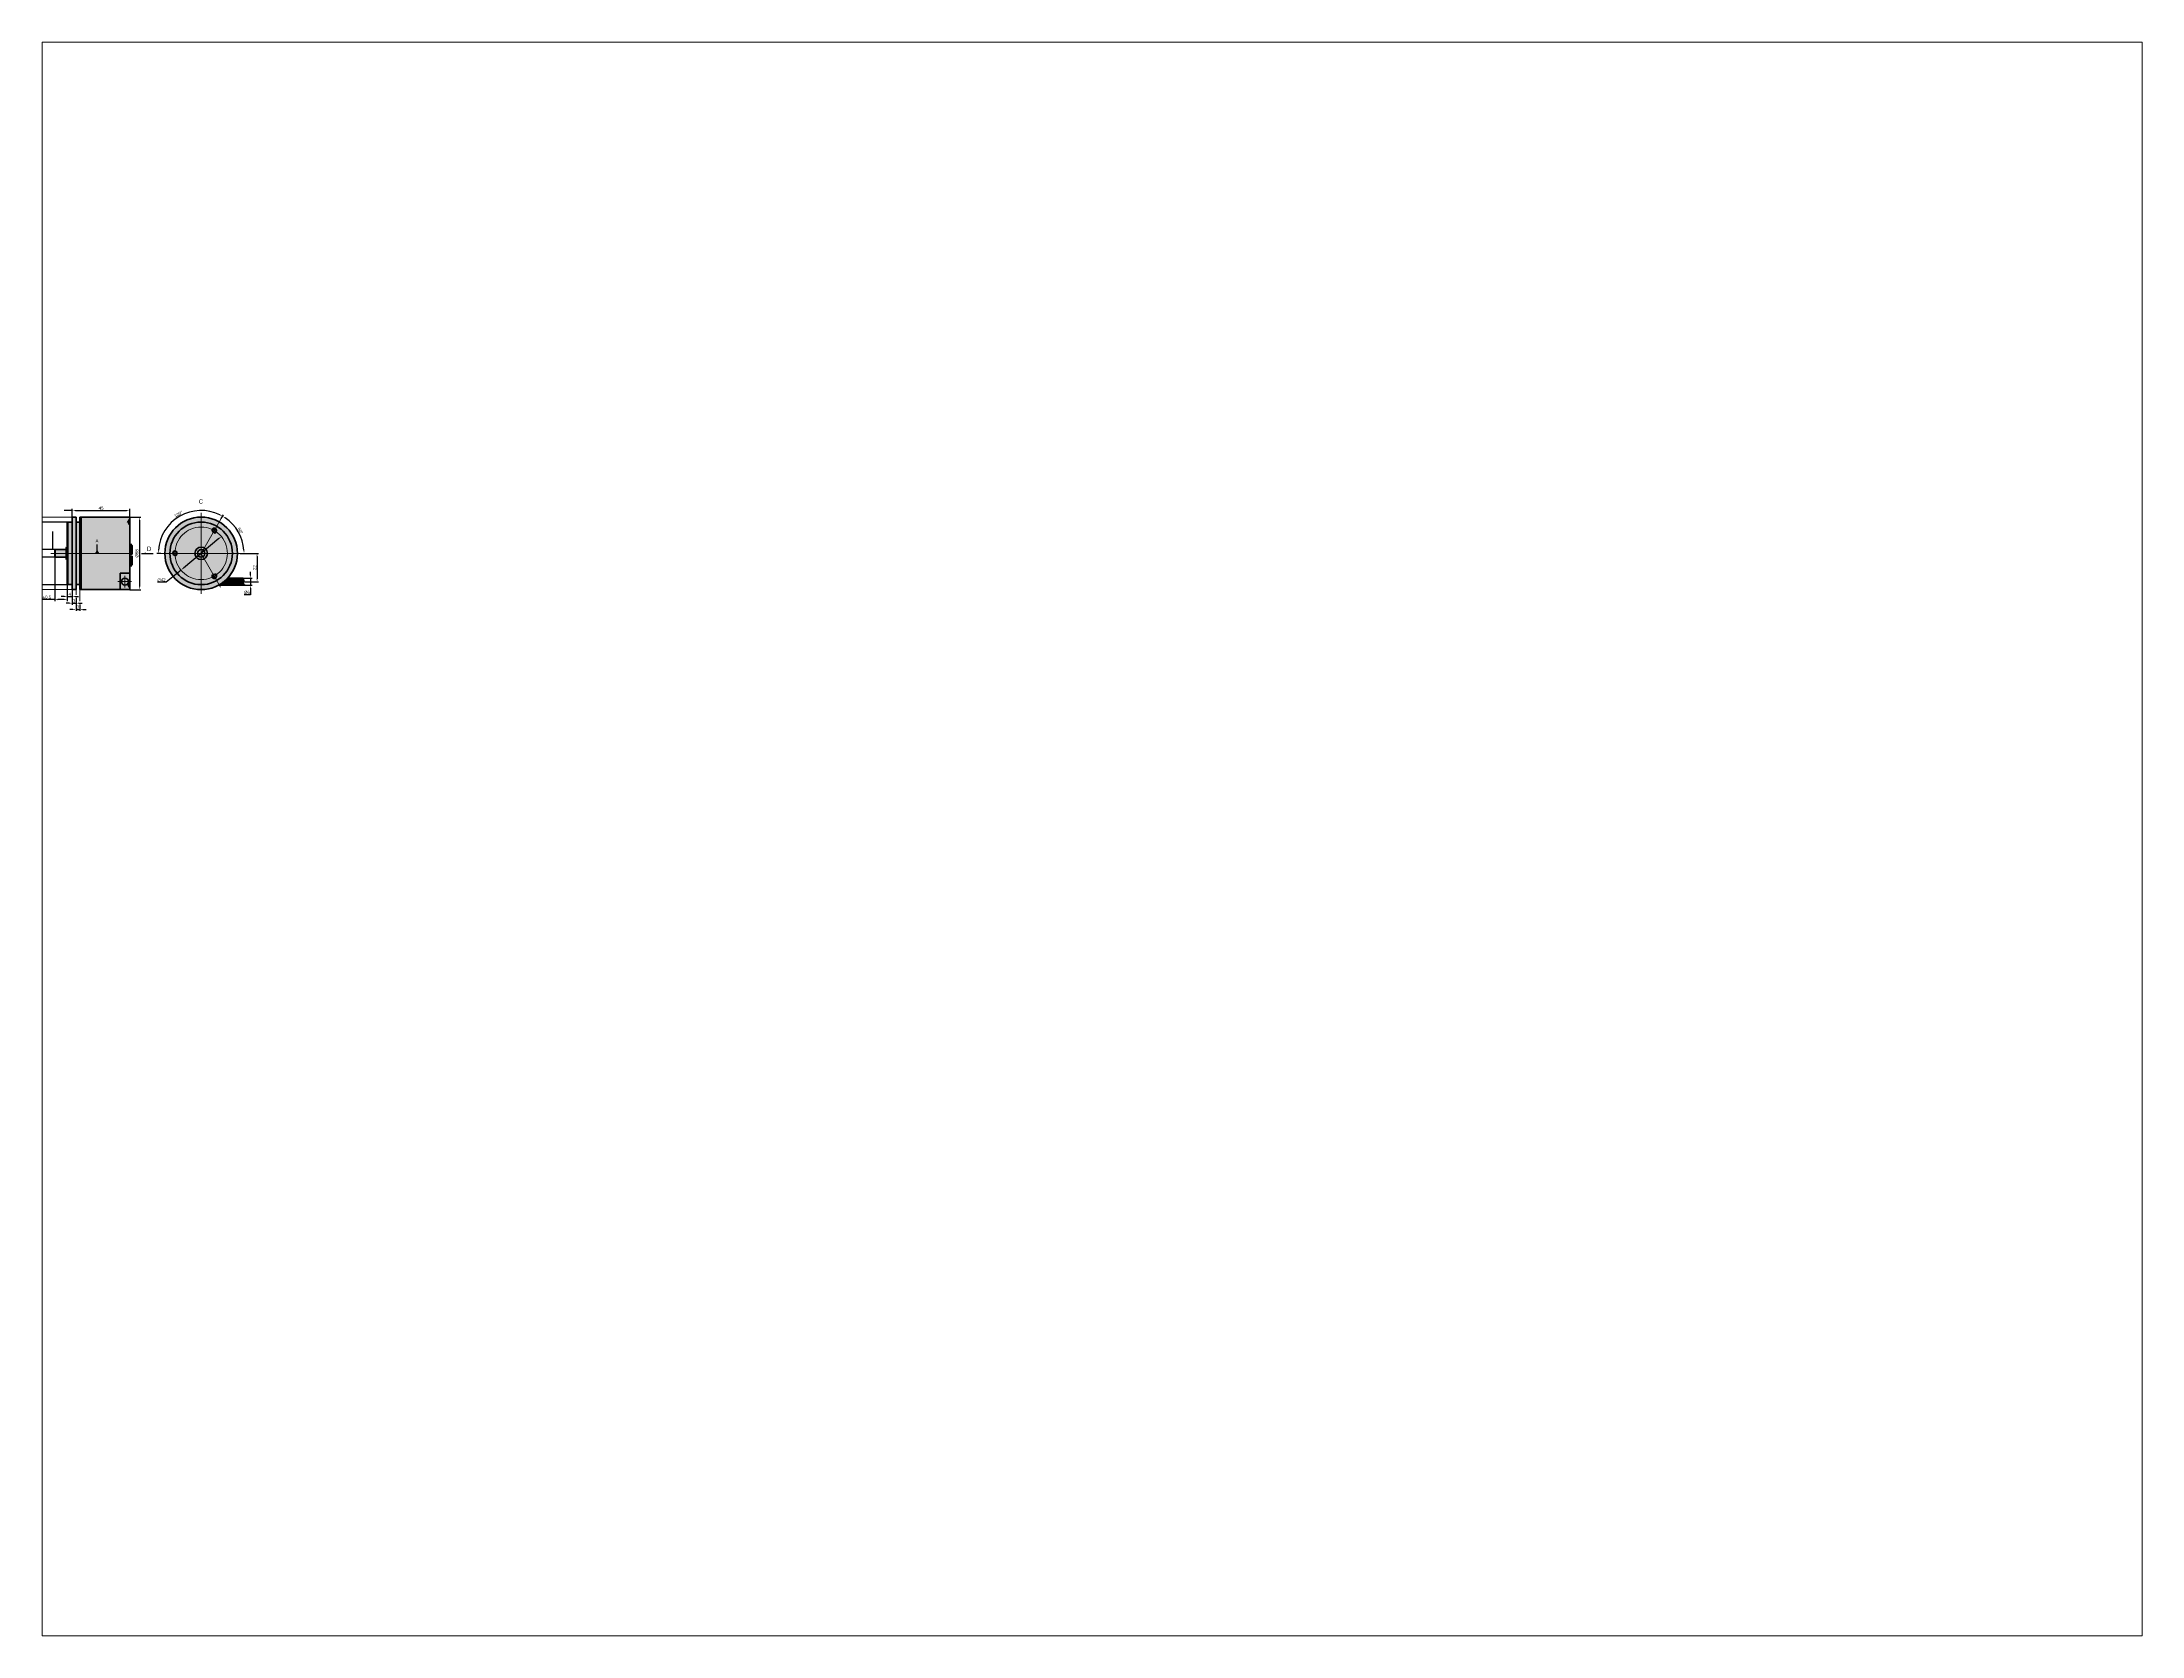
# Paper-space layout 'Layout1' of a CAD drawing. Header units: millimetres. Extents: x 26 to 231, y 20 to 176.
# The model-space entities are those that its viewports show. They can reach past a viewport. Long polylines and large blocks are cut down to what shows.
import ezdxf

# ---------------------------------------------------------------- set-up
doc = ezdxf.new("R2010")
doc.units = ezdxf.units.MM
doc.linetypes.add('ACAD_ISO04W100', pattern=[30, 24, -3, 0, -3])
for name, color, linetype, lineweight in [('asys', 7, 'ACAD_ISO04W100', 20), ('konturas', 7, 'Continuous', 40), ('matmenys', 7, 'Continuous', 20), ('pl. linija', 7, 'Continuous', 25), ('Visible (ISO)', 7, 'Continuous', 50)]:
    doc.layers.add(name, color=color, linetype=linetype, lineweight=lineweight)
doc.styles.get("Standard").update_dxf_attribs({"font": 'arial.ttf', "height": 2.5})
doc.dimstyles.new('ISO-25', dxfattribs={"dimtxt": 3.5, "dimasz": 4, "dimexe": 1.25, "dimexo": 0, "dimtad": 1, "dimlfac": 0.25, "dimdsep": 46, "dimtxsty": 'Standard', "dimcen": 2.5, "dimadec": 0, "dimazin": 0, "dimtfac": 1, "dimtmove": 0, "dimatfit": 2, "dimfxl": 1.25, "dimarcsym": 0})

# ---------------------------------------------------------------- blocks, each defined once
blk = doc.blocks.new('*D4')
at = {"layer": 'Defpoints', "color": 0, "transparency": 16777216}
for p in [(44.3, 480.4), (90.2, 486.2), (90.2, 480.4)]:
    blk.add_point(p, dxfattribs=at)
at = {"layer": 'matmenys', "color": 0, "lineweight": -2, "transparency": 16777216}
for p, q in [((44.3, 480.4), (44.3, 487.4)), ((90.2, 480.4), (90.2, 487.4)), ((46.8, 486.2), (87.7, 486.2))]:
    blk.add_line(p, q, dxfattribs=at)
at = {"layer": 'matmenys', "color": 0, "transparency": 16777216}
for points in [[(46.8, 486.6), (46.8, 485.8), (44.3, 486.2)], [(87.7, 486.6), (87.7, 485.8), (90.2, 486.2)]]:
    blk.add_solid(points, dxfattribs=at)
at = {"layer": 'matmenys', "color": 0, "transparency": 16777216, "insert": (67.3, 488.1), "char_height": 2.5, "attachment_point": 5}
blk.add_mtext('45', dxfattribs=at)
blk = doc.blocks.new('*D5')
at = {"layer": 'Defpoints', "color": 0, "transparency": 16777216}
for p in [(90.2, 480.9), (90.2, 422.9), (97.9, 422.9)]:
    blk.add_point(p, dxfattribs=at)
at = {"layer": 'matmenys', "color": 0, "lineweight": -2, "transparency": 16777216}
for p, q in [((90.2, 480.9), (99.1, 480.9)), ((97.9, 478.4), (97.9, 425.4)), ((90.2, 422.9), (99.1, 422.9))]:
    blk.add_line(p, q, dxfattribs=at)
at = {"layer": 'matmenys', "color": 0, "transparency": 16777216}
for points in [[(97.5, 478.4), (98.3, 478.4), (97.9, 480.9)], [(97.5, 425.4), (98.3, 425.4), (97.9, 422.9)]]:
    blk.add_solid(points, dxfattribs=at)
at = {"layer": 'matmenys', "color": 0, "transparency": 16777216, "insert": (95.9, 451.9), "char_height": 2.5, "attachment_point": 5, "rotation": 90}
blk.add_mtext('%%C58', dxfattribs=at)
blk = doc.blocks.new('*D6')
at = {"layer": 'Defpoints', "color": 0, "transparency": 16777216}
for p in [(180.8, 432.1), (182.2, 426.6), (186.7, 432.1)]:
    blk.add_point(p, dxfattribs=at)
at = {"layer": 'matmenys', "color": 0, "lineweight": -2, "transparency": 16777216}
for p, q in [((186.7, 434.6), (186.7, 437.1)), ((180.8, 432.1), (188, 432.1)), ((182.2, 426.6), (188, 426.6)), ((186.7, 432.1), (186.7, 426.6)), ((186.7, 424.1), (186.7, 418.7)), ((186.7, 418.7), (181.7, 418.7))]:
    blk.add_line(p, q, dxfattribs=at)
at = {"layer": 'matmenys', "color": 0, "transparency": 16777216}
for points in [[(186.3, 434.6), (187.1, 434.6), (186.7, 432.1)], [(186.3, 424.1), (187.1, 424.1), (186.7, 426.6)]]:
    blk.add_solid(points, dxfattribs=at)
at = {"layer": 'matmenys', "color": 0, "transparency": 16777216, "insert": (183.9, 420.7), "char_height": 2.5, "attachment_point": 5}
blk.add_mtext('%%C6', dxfattribs=at)
blk = doc.blocks.new('*D10')
at = {"layer": 'Defpoints', "color": 0, "transparency": 16777216}
for p in [(30.6, 454.9), (17.7, 448.9), (30.6, 448.9)]:
    blk.add_point(p, dxfattribs=at)
at = {"layer": 'matmenys', "color": 0, "lineweight": -2, "transparency": 16777216}
for p, q in [((30.6, 454.9), (16.5, 454.9)), ((17.7, 457.4), (17.7, 459.9)), ((17.7, 454.9), (17.7, 448.9)), ((30.6, 448.9), (16.5, 448.9)), ((17.7, 446.4), (17.7, 434))]:
    blk.add_line(p, q, dxfattribs=at)
at = {"layer": 'matmenys', "color": 0, "transparency": 16777216}
for points in [[(17.3, 457.4), (18.1, 457.4), (17.7, 454.9)], [(17.3, 446.4), (18.1, 446.4), (17.7, 448.9)]]:
    blk.add_solid(points, dxfattribs=at)
at = {"layer": 'matmenys', "color": 0, "transparency": 16777216, "insert": (15.7, 436.8), "char_height": 2.5, "attachment_point": 5, "rotation": 90}
blk.add_mtext('%%C6', dxfattribs=at)
blk = doc.blocks.new('*D11')
at = {"layer": 'Defpoints', "color": 0, "transparency": 16777216}
for p in [(40.8, 476.9), (2.7, 426.9), (40.8, 426.9)]:
    blk.add_point(p, dxfattribs=at)
at = {"layer": 'matmenys', "color": 0, "lineweight": -2, "transparency": 16777216}
for p, q in [((40.8, 476.9), (1.5, 476.9)), ((2.7, 474.4), (2.7, 429.4)), ((40.8, 426.9), (1.5, 426.9))]:
    blk.add_line(p, q, dxfattribs=at)
at = {"layer": 'matmenys', "color": 0, "transparency": 16777216}
for points in [[(2.3, 474.4), (3.1, 474.4), (2.7, 476.9)], [(2.3, 429.4), (3.1, 429.4), (2.7, 426.9)]]:
    blk.add_solid(points, dxfattribs=at)
at = {"layer": 'matmenys', "color": 0, "transparency": 16777216, "insert": (0.7, 451.9), "char_height": 2.5, "attachment_point": 5, "rotation": 90}
blk.add_mtext('%%C50h7', dxfattribs=at)
blk = doc.blocks.new('*D12')
at = {"layer": 'Defpoints', "color": 0, "transparency": 16777216}
for p in [(30.3, 449.2), (40.3, 427.4), (40.3, 415)]:
    blk.add_point(p, dxfattribs=at)
at = {"layer": 'matmenys', "color": 0, "lineweight": -2, "transparency": 16777216}
for p, q in [((30.3, 449.2), (30.3, 413.7)), ((40.3, 427.4), (40.3, 413.7)), ((30.3, 415), (13.5, 415)), ((37.8, 415), (32.8, 415))]:
    blk.add_line(p, q, dxfattribs=at)
at = {"layer": 'matmenys', "color": 0, "transparency": 16777216}
for points in [[(32.8, 415.4), (32.8, 414.5), (30.3, 415)], [(37.8, 415.4), (37.8, 414.5), (40.3, 415)]]:
    blk.add_solid(points, dxfattribs=at)
at = {"layer": 'matmenys', "color": 0, "transparency": 16777216, "insert": (20.6, 416.9), "char_height": 2.5, "attachment_point": 5}
blk.add_mtext('10.5%%P0.5', dxfattribs=at)
blk = doc.blocks.new('*D13')
at = {"layer": 'Defpoints', "color": 0, "transparency": 16777216}
for p in [(40.3, 427.4), (44.3, 426.9), (44.3, 417.5)]:
    blk.add_point(p, dxfattribs=at)
at = {"layer": 'matmenys', "color": 0, "lineweight": -2, "transparency": 16777216}
for p, q in [((40.3, 427.4), (40.3, 416.3)), ((44.3, 426.9), (44.3, 416.3)), ((37.8, 417.5), (35.3, 417.5)), ((40.3, 417.5), (44.3, 417.5)), ((46.8, 417.5), (49.3, 417.5))]:
    blk.add_line(p, q, dxfattribs=at)
at = {"layer": 'matmenys', "color": 0, "transparency": 16777216}
for points in [[(37.8, 418), (37.8, 417.1), (40.3, 417.5)], [(46.8, 418), (46.8, 417.1), (44.3, 417.5)]]:
    blk.add_solid(points, dxfattribs=at)
at = {"layer": 'matmenys', "color": 0, "transparency": 16777216, "insert": (42.3, 419.4), "char_height": 2.5, "attachment_point": 5}
blk.add_mtext('4', dxfattribs=at)
blk = doc.blocks.new('*D8')
at = {"layer": 'Defpoints', "color": 0, "transparency": 16777216}
for p in [(44.3, 424), (47.3, 416.3), (47.3, 412.1)]:
    blk.add_point(p, dxfattribs=at)
at = {"layer": 'matmenys', "color": 0, "lineweight": -2, "transparency": 16777216}
for p, q in [((44.3, 424), (44.3, 410.9)), ((41.8, 412.1), (39.3, 412.1)), ((44.3, 412.1), (47.3, 412.1)), ((47.3, 416.3), (47.3, 410.9)), ((49.8, 412.1), (52.3, 412.1))]:
    blk.add_line(p, q, dxfattribs=at)
at = {"layer": 'matmenys', "color": 0, "transparency": 16777216}
for points in [[(41.8, 412.6), (41.8, 411.7), (44.3, 412.1)], [(49.8, 412.6), (49.8, 411.7), (47.3, 412.1)]]:
    blk.add_solid(points, dxfattribs=at)
at = {"layer": 'matmenys', "color": 0, "transparency": 16777216, "insert": (45.8, 414), "char_height": 2.5, "attachment_point": 5}
blk.add_mtext('3', dxfattribs=at)
blk = doc.blocks.new('*D9')
at = {"layer": 'Defpoints', "color": 0, "transparency": 16777216}
for p in [(47.3, 416.3), (50.3, 411), (50.3, 407.2)]:
    blk.add_point(p, dxfattribs=at)
at = {"layer": 'matmenys', "color": 0, "lineweight": -2, "transparency": 16777216}
for p, q in [((44.8, 407.2), (42.3, 407.2)), ((47.3, 416.3), (47.3, 406)), ((47.3, 407.2), (50.3, 407.2)), ((50.3, 411), (50.3, 406)), ((52.8, 407.2), (55.3, 407.2))]:
    blk.add_line(p, q, dxfattribs=at)
at = {"layer": 'matmenys', "color": 0, "transparency": 16777216}
for points in [[(44.8, 407.6), (44.8, 406.8), (47.3, 407.2)], [(52.8, 407.6), (52.8, 406.8), (50.3, 407.2)]]:
    blk.add_solid(points, dxfattribs=at)
at = {"layer": 'matmenys', "color": 0, "transparency": 16777216, "insert": (48.8, 409.1), "char_height": 2.5, "attachment_point": 5}
blk.add_mtext('3', dxfattribs=at)
blk = doc.blocks.new('*D14')
at = {"layer": 'Defpoints', "color": 0, "transparency": 16777216}
for p in [(178.5, 451.9), (182.6, 429.2), (192, 429.2)]:
    blk.add_point(p, dxfattribs=at)
at = {"layer": 'matmenys', "color": 0, "lineweight": -2, "transparency": 16777216}
for p, q in [((178.5, 451.9), (193.2, 451.9)), ((192, 449.4), (192, 431.7)), ((182.6, 429.2), (193.2, 429.2))]:
    blk.add_line(p, q, dxfattribs=at)
at = {"layer": 'matmenys', "color": 0, "transparency": 16777216}
for points in [[(191.6, 449.4), (192.4, 449.4), (192, 451.9)], [(191.6, 431.7), (192.4, 431.7), (192, 429.2)]]:
    blk.add_solid(points, dxfattribs=at)
at = {"layer": 'matmenys', "color": 0, "transparency": 16777216, "insert": (190.1, 440.6), "char_height": 2.5, "attachment_point": 5, "rotation": 90}
blk.add_mtext('22', dxfattribs=at)
blk = doc.blocks.new('*D15')
at = {"layer": 'Defpoints', "color": 0, "transparency": 16777216}
for p in [(163.4, 479.7), (179.5, 463.7), (115, 451.9), (147.3, 451.9), (178.5, 451.9)]:
    blk.add_point(p, dxfattribs=at)
at = {"layer": 'matmenys', "color": 0, "lineweight": -2, "transparency": 16777216}
for p, q in [((163.4, 479.7), (165.1, 482.7)), ((178.5, 451.9), (182.8, 451.9))]:
    blk.add_line(p, q, dxfattribs=at)
blk.add_arc((147.3, 451.9), 34.3, 4.1795, 55.8205, dxfattribs=at)
at = {"layer": 'matmenys', "color": 0, "transparency": 16777216}
for points in [[(166.3, 479.9), (166.8, 480.6), (164.4, 481.6)], [(181.9, 454.4), (181.1, 454.4), (181.6, 451.9)]]:
    blk.add_solid(points, dxfattribs=at)
at = {"layer": 'matmenys', "color": 0, "transparency": 16777216, "insert": (178.6, 470), "char_height": 2.5, "attachment_point": 5, "rotation": 300}
blk.add_mtext('60°', dxfattribs=at)
blk = doc.blocks.new('*D16')
at = {"layer": 'Defpoints', "color": 0, "transparency": 16777216}
for p in [(141.4, 485.7), (163.4, 479.7), (115, 451.9), (147.3, 451.9), (178.5, 451.9)]:
    blk.add_point(p, dxfattribs=at)
at = {"layer": 'matmenys', "color": 0, "lineweight": -2, "transparency": 16777216}
for p, q in [((163.4, 479.7), (165.1, 482.7)), ((115, 451.9), (111.8, 451.9))]:
    blk.add_line(p, q, dxfattribs=at)
blk.add_arc((147.3, 451.9), 34.3, 64.1795, 175.8205, dxfattribs=at)
at = {"layer": 'matmenys', "color": 0, "transparency": 16777216}
for points in [[(162.4, 483.2), (162, 482.4), (164.4, 481.6)], [(113.5, 454.4), (112.7, 454.4), (113, 451.9)]]:
    blk.add_solid(points, dxfattribs=at)
at = {"layer": 'matmenys', "color": 0, "transparency": 16777216, "insert": (129.2, 483.3), "char_height": 2.5, "attachment_point": 5, "rotation": 30}
blk.add_mtext('120°', dxfattribs=at)
blk = doc.blocks.new('*D17')
at = {"layer": 'Defpoints', "color": 0, "transparency": 16777216}
for p in [(163.5, 465.4), (131.2, 438.5)]:
    blk.add_point(p, dxfattribs=at)
at = {"layer": 'matmenys', "color": 0, "lineweight": -2, "transparency": 16777216}
for p, q in [((161.5, 463.8), (133.1, 440.1)), ((131.2, 438.5), (119.4, 428.8)), ((119.4, 428.8), (112.5, 428.8))]:
    blk.add_line(p, q, dxfattribs=at)
at = {"layer": 'matmenys', "color": 0, "transparency": 16777216}
for points in [[(161.3, 464.1), (161.8, 463.4), (163.5, 465.4)], [(132.8, 440.4), (133.3, 439.8), (131.2, 438.5)]]:
    blk.add_solid(points, dxfattribs=at)
at = {"layer": 'matmenys', "color": 0, "transparency": 16777216, "insert": (115.6, 430.7), "char_height": 2.5, "attachment_point": 5}
blk.add_mtext('∅42', dxfattribs=at)

msp = doc.modelspace()

# ---------------------------------------------------------------- hatches: boundary and pattern name
at = {"layer": 'matmenys', "true_color": 0xebecec}
h = msp.add_hatch(color=7, dxfattribs=at)
h.dxf.hatch_style = 1
h.paths.add_polyline_path([(30.59, 451.933), (30.29, 451.933), (30.29, 449.233), (30.59, 448.933)])
h.paths.add_polyline_path([(30.59, 454.933), (30.29, 454.633), (30.29, 451.933), (30.59, 451.933)])
h.paths.add_polyline_path([(39.29, 454.933), (30.59, 454.933), (30.59, 451.933), (39.29, 451.933)])
h.paths.add_polyline_path([(39.29, 451.933), (30.59, 451.933), (30.59, 448.933), (39.29, 448.933)])
h.paths.add_polyline_path([(39.79, 456.933), (39.29, 456.433), (39.29, 451.933), (39.79, 451.933)])
h.paths.add_polyline_path([(39.79, 451.933), (39.29, 451.933), (39.29, 448.933), (39.29, 447.433), (39.79, 446.933)])
h.paths.add_polyline_path([(40.29, 456.933), (39.79, 456.933), (39.79, 451.933), (40.29, 451.933)])
h.paths.add_polyline_path([(40.29, 451.933), (39.79, 451.933), (39.79, 446.933), (40.29, 446.933)])
h.paths.add_polyline_path([(40.79, 476.933), (40.29, 476.433), (40.29, 451.933), (40.79, 451.933)])
h.paths.add_polyline_path([(40.79, 451.933), (40.29, 451.933), (40.29, 427.433), (40.79, 426.933)])
h = msp.add_hatch(color=7, dxfattribs=at)
h.dxf.hatch_style = 1
h.paths.add_polyline_path([(44.29, 476.933), (40.79, 476.933), (40.79, 451.933), (44.29, 451.933)])
h.paths.add_polyline_path([(44.29, 451.933), (40.79, 451.933), (40.79, 426.933), (44.29, 426.933)])
h.paths.add_polyline_path([(47.29, 451.933), (44.29, 451.933), (44.29, 426.933), (44.29, 423.433), (44.79, 422.933), (47.29, 422.933), (47.29, 426.933)])
h.paths.add_polyline_path([(47.29, 480.933), (44.79, 480.933), (44.29, 480.433), (44.29, 451.933), (47.29, 451.933)])
h.paths.add_polyline_path([(50.29, 476.933), (47.29, 476.933), (47.29, 451.933), (50.29, 451.933)])
h.paths.add_polyline_path([(50.29, 451.933), (47.29, 451.933), (47.29, 426.933), (50.29, 426.933)])
h.paths.add_polyline_path([(51.29, 451.933), (50.29, 451.933), (50.29, 426.933), (50.29, 422.933), (51.29, 422.933)])
h.paths.add_polyline_path([(51.29, 480.933), (50.29, 480.933), (50.29, 451.933), (51.29, 451.933)])
at = {"layer": 'matmenys', "true_color": 0xd9dada}
h = msp.add_hatch(color=254, dxfattribs=at)
h.dxf.hatch_style = 1
h.paths.add_polyline_path([(90.211, 422.943), (90.211, 451.933), (51.29, 451.933), (51.29, 422.933)])
h.paths.add_polyline_path([(90.211, 451.933), (90.211, 480.933), (51.29, 480.933), (51.29, 451.933)])
h = msp.add_hatch(color=254, dxfattribs=at)
h.dxf.hatch_style = 1
h.paths.add_polyline_path([(90.211, 480.774), (87.827, 476.889, -0.26080492), (89.162, 474.503), (90.211, 474.503)])
at = {"layer": 'matmenys', "true_color": 0xebecec}
h = msp.add_hatch(color=7, dxfattribs=at)
h.dxf.hatch_style = 1
edge = h.paths.add_edge_path()
edge.add_arc((147.308, 451.933), 29, 0, 360)
at = {"layer": 'matmenys', "true_color": 0xd9dada}
h = msp.add_hatch(color=254, dxfattribs=at)
h.dxf.hatch_style = 1
edge = h.paths.add_edge_path()
edge.add_line((92.211, 457.995), (90.711, 459.495))
edge.add_line((90.711, 459.495), (90.711, 451.617))
edge.add_spline(control_points=[(90.711, 451.617), (91.53, 451.605), (92.211, 451.596)], knot_values=[0.06477688, 0.06477688, 0.06477688, 0.28384771, 0.28384771, 0.28384771], weights=[1.00249884, 1.00547486, 1], degree=2, periodic=0)
edge.add_line((92.211, 451.596), (92.211, 457.995))
h.paths.add_polyline_path([(90.711, 459.495), (90.211, 459.495), (90.211, 451.617), (90.711, 451.617)])
h = msp.add_hatch(color=254, dxfattribs=at)
h.dxf.hatch_style = 1
edge = h.paths.add_edge_path()
edge.add_spline(control_points=[(92.211, 449.596), (91.53, 449.606), (90.711, 449.617)], knot_values=[0, 0, 0, 0.21907083, 0.21907083, 0.21907083], weights=[1, 1.00547486, 1.00249884], degree=2, periodic=0)
edge.add_line((90.711, 449.617), (90.711, 445.496))
edge.add_line((90.711, 445.496), (92.211, 445.496))
edge.add_line((92.211, 445.496), (92.211, 449.596))
h.paths.add_polyline_path([(92.211, 445.496), (90.711, 445.496), (90.711, 441.495), (92.211, 442.995)])
h.paths.add_polyline_path([(90.711, 449.617), (90.211, 449.617), (90.211, 445.496), (90.711, 445.496)])
h.paths.add_polyline_path([(90.711, 445.496), (90.211, 445.496), (90.211, 441.495), (90.711, 441.495)])
edge = h.paths.add_edge_path()
edge.add_spline(control_points=[(92.211, 451.596), (91.53, 451.605), (90.711, 451.617)], knot_values=[0.06477688, 0.06477688, 0.06477688, 0.28384771, 0.28384771, 0.28384771], weights=[1, 1.00547486, 1.00249884], degree=2, periodic=0)
edge.add_line((90.711, 451.617), (90.211, 451.617))
edge.add_line((90.211, 451.617), (90.211, 451.374))
edge.add_line((90.211, 451.374), (90.711, 451.374))
edge.add_spline(control_points=[(90.711, 451.374), (91.53, 451.385), (92.211, 451.394)], knot_values=[0, 0, 0, 0.21907083, 0.21907083, 0.21907083], weights=[1.00249884, 1.00547486, 1], degree=2, periodic=0)
edge.add_line((92.211, 451.394), (92.211, 451.596))
h = msp.add_hatch(color=254, dxfattribs=at)
h.dxf.hatch_style = 1
h.paths.add_polyline_path([(90.211, 423.093), (87.827, 426.978, 0.26080492), (89.162, 429.363), (90.211, 429.363)])
h = msp.add_hatch(color=254, dxfattribs=at)
h.dxf.hatch_style = 1
h.paths.add_polyline_path([(180.803, 432.146), (181.257, 431.179), (181.404, 430.325), (181.358, 429.566), (181.234, 428.884), (181.143, 428.26), (181.2, 427.675), (181.517, 427.111), (182.208, 426.55), (161.375, 426.55, 0.07885042), (168.538, 432.146)])

# ---------------------------------------------------------------- linework, layer by layer
at = {"layer": 'asys'}
for p, q in [((147.308, 484.38), (147.308, 419.457)), ((147.308, 451.933), (163.361, 479.738)), ((178.512, 451.933), (114.987, 451.933)), ((147.308, 451.933), (162.885, 424.953)), ((182.59, 429.225), (164.413, 429.225))]:
    msp.add_line(p, q, dxfattribs=at)
at = {"layer": 'asys', "ltscale": 0.5}
msp.add_line((27.124, 451.933), (91.895, 451.933), dxfattribs=at)
at = {"layer": 'asys', "ltscale": 0.3}
for p, q in [((80.661, 429.363), (91.581, 429.363)), ((86.364, 433.958), (86.364, 424.686))]:
    msp.add_line(p, q, dxfattribs=at)
at = {"layer": 'asys'}
msp.add_circle((147.308, 451.933), 21, dxfattribs=at)
at = {"layer": 'konturas'}
for p, q in [((40.29, 476.433), (40.79, 476.933)), ((40.29, 451.933), (40.29, 476.433)), ((40.79, 476.933), (44.29, 476.933)), ((40.79, 476.933), (40.79, 426.933)), ((44.29, 480.433), (44.79, 480.933)), ((44.29, 426.933), (44.29, 480.433)), ((44.79, 480.933), (47.29, 480.933)), ((47.29, 480.933), (47.29, 426.933)), ((47.29, 476.933), (50.29, 476.933)), ((50.29, 426.933), (50.29, 480.933)), ((50.29, 480.933), (51.29, 480.933)), ((90.211, 480.933), (51.29, 480.933)), ((51.29, 480.933), (51.29, 451.933)), ((51.29, 480.933), (51.29, 451.933)), ((51.29, 480.933), (51.29, 451.933)), ((51.29, 480.933), (51.29, 451.933)), ((51.29, 422.933), (51.29, 480.933)), ((90.211, 422.948), (90.211, 480.933)), ((30.59, 454.933), (30.29, 454.633)), ((30.29, 451.933), (30.29, 454.633)), ((30.59, 454.933), (39.29, 454.933)), ((30.59, 451.933), (30.59, 454.933)), ((39.29, 456.433), (39.79, 456.933)), ((39.29, 456.433), (39.29, 451.933)), ((40.29, 456.933), (39.79, 456.933)), ((39.79, 456.933), (39.79, 446.933)), ((30.29, 451.933), (30.29, 449.233)), ((30.59, 448.933), (30.29, 449.233)), ((30.59, 451.933), (30.59, 448.933)), ((30.59, 448.933), (39.29, 448.933)), ((39.29, 451.933), (39.29, 447.433)), ((39.79, 446.933), (39.29, 447.433)), ((40.29, 446.933), (39.79, 446.933)), ((40.29, 451.933), (40.29, 427.433)), ((51.29, 422.933), (51.29, 451.933)), ((51.29, 422.933), (51.29, 451.933)), ((51.29, 422.933), (51.29, 451.933)), ((51.29, 422.933), (51.29, 451.933)), ((40.29, 427.433), (40.79, 426.933)), ((40.79, 426.933), (44.29, 426.933)), ((44.29, 426.933), (44.29, 423.433)), ((44.29, 423.433), (44.79, 422.933)), ((44.79, 422.933), (47.29, 422.933)), ((47.29, 422.933), (47.29, 426.933)), ((47.29, 426.933), (50.29, 426.933)), ((50.29, 426.933), (50.29, 422.933)), ((50.29, 422.933), (51.29, 422.933)), ((90.211, 422.941), (51.29, 422.933)), ((82.548, 422.933), (82.548, 436.048)), ((82.548, 436.048), (90.211, 436.048)), ((161.375, 426.55), (182.208, 426.55)), ((168.538, 432.146), (180.803, 432.146))]:
    msp.add_line(p, q, dxfattribs=at)
msp.add_lwpolyline([(182.208, 426.55), (181.517, 427.111), (181.2, 427.675), (181.143, 428.26), (181.234, 428.884), (181.358, 429.566), (181.404, 430.325), (181.257, 431.179), (180.803, 432.146)], dxfattribs=at)
for centre, radius in [((147.308, 451.933), 29), ((147.308, 451.933), 25), ((157.808, 470.12), 1.5), ((126.308, 451.933), 1.5), ((147.308, 451.933), 5), ((147.308, 451.933), 3), ((86.364, 429.363), 2.798), ((157.808, 433.747), 1.5)]:
    msp.add_circle(centre, radius, dxfattribs=at)
at = {"layer": 'matmenys'}
for p, q in [((44.79, 480.933), (4.301, 480.933)), ((44.79, 422.933), (5.22, 422.933)), ((47.29, 422.933), (47.29, 418.897)), ((50.29, 422.933), (50.29, 413.637))]:
    msp.add_line(p, q, dxfattribs=at)
at = {"layer": 'pl. linija'}
for centre, start, end in [((157.808, 470.12), 270, 182.729403), ((126.308, 451.933), 270, 182.729403), ((157.808, 433.747), 150, 62.729403)]:
    msp.add_arc(centre, 2, start, end, dxfattribs=at)
at = {"layer": 'Visible (ISO)'}
for p, q in [((90.211, 459.495), (90.711, 459.495)), ((90.711, 451.617), (90.711, 459.495)), ((92.211, 457.995), (90.711, 459.495)), ((92.211, 457.995), (92.211, 451.596)), ((90.211, 451.617), (90.711, 451.617)), ((90.711, 451.374), (90.211, 451.374)), ((90.711, 449.617), (90.211, 449.617)), ((90.211, 441.495), (90.711, 441.495)), ((90.711, 441.495), (90.711, 449.617)), ((92.211, 442.995), (90.711, 441.495)), ((92.211, 451.596), (92.211, 451.394)), ((92.211, 449.596), (92.211, 442.995))]:
    msp.add_line(p, q, dxfattribs=at)
for points, weights in [([(90.711, 451.617), (91.53, 451.605), (92.211, 451.596)], [1.0024988365, 1.00547486232, 1]), ([(92.211, 451.394), (91.53, 451.385), (90.711, 451.374)], [1, 1.00547486232, 1.0024988365]), ([(92.211, 449.596), (91.53, 449.606), (90.711, 449.617)], [1, 1.00547486232, 1.0024988365])]:
    msp.add_rational_spline(points, weights, degree=2, dxfattribs=at)

# ---------------------------------------------------------------- texts
at = {"layer": 'matmenys', "char_height": 3.5}
for s, insert, attachment_point in [('C', (145.351, 495.122), 1), ('D', (107.528, 457.304), 3)]:
    msp.add_mtext_dynamic_manual_height_columns(s, width=4.83995, gutter_width=12.5, heights=[0], dxfattribs=dict(at, insert=insert, attachment_point=attachment_point))
at = {"layer": 'matmenys', "insert": (62.853, 463.153), "char_height": 2.5, "attachment_point": 1}
msp.add_mtext('A', dxfattribs=at)
at = {"layer": 'matmenys', "insert": (13.273, 439.724), "char_height": 1.5, "attachment_point": 1, "rotation": 90}
msp.add_mtext_dynamic_manual_height_columns('-0.01\\P-0.02', width=5.54766, gutter_width=12.5, heights=[0], dxfattribs=at)

# ---------------------------------------------------------------- dimensions: what is measured, and where the dimension line sits
at = {"layer": 'matmenys'}
dim = msp.add_linear_dim(base=(90.211, 486.179), p1=(44.29, 480.433), p2=(90.211, 480.433), text='45', dimstyle='ISO-25', override={"dimtxt": 2.5, "dimasz": 2.5, "dimtoh": 1, "dimlfac": 1, "dimfxl": 0.18}, dxfattribs=at)
dim.commit()
dim.dimension.update_dxf_attribs({"geometry": '*D4', "text_midpoint": (67.25, 488.076)})
for base, picture, middle in [((141.355, 485.692), '*D16', (129.217, 483.267)), ((179.52, 463.658), '*D15', (178.641, 470.024))]:
    dim = msp.add_angular_dim_2l(base=base, line1=((178.512, 451.933), (114.987, 451.933)), line2=((147.308, 451.933), (163.361, 479.738)), dimstyle='ISO-25', override={"dimtxt": 2.5, "dimasz": 2.5, "dimtoh": 1, "dimlfac": 1, "dimfxl": 0.18}, dxfattribs=at)
    dim.commit()
    dim.dimension.update_dxf_attribs({"geometry": picture, "text_midpoint": middle})
for base, p1, p2, text, override, picture, middle in [((2.715, 426.933), (40.79, 476.933), (40.79, 426.933), '%%C<>h7', {"dimtxt": 2.5, "dimasz": 2.5, "dimlfac": 1, "dimfxl": 0.18}, '*D11', (0.744, 451.933)), ((97.868, 422.948), (90.211, 480.933), (90.211, 422.948), '%%C58', {"dimtxt": 2.5, "dimasz": 2.5, "dimtoh": 1, "dimlfac": 1, "dimfxl": 0.18}, '*D5', (95.897, 451.941))]:
    dim = msp.add_linear_dim(base=base, p1=p1, p2=p2, angle=90, text=text, dimstyle='ISO-25', override=override, dxfattribs=at)
    dim.commit()
    dim.dimension.update_dxf_attribs({"geometry": picture, "text_midpoint": middle})
for base, p1, p2, angle, text, override, picture, middle in [((17.718, 448.933), (30.59, 454.933), (30.59, 448.933), 90, '%%C<>', {"dimtxt": 2.5, "dimasz": 2.5, "dimlfac": 1, "dimfxl": 0.18}, '*D10', (17.718, 436.775)), ((191.979, 429.225), (178.512, 451.933), (182.59, 429.225), 90, '22', {"dimtxt": 2.5, "dimasz": 2.5, "dimtoh": 1, "dimlfac": 1, "dimfxl": 0.18}, '*D14', (191.979, 440.579)), ((186.726, 432.146), (182.208, 426.55), (180.803, 432.146), 270, '%%C6', {"dimtxt": 2.5, "dimasz": 2.5, "dimtoh": 1, "dimlfac": 1, "dimfxl": 0.18}, '*D6', (183.923, 418.746))]:
    dim = msp.add_linear_dim(base=base, p1=p1, p2=p2, angle=angle, text=text, dimstyle='ISO-25', override=override, dxfattribs=at)
    dim.commit()
    dim.dimension.update_dxf_attribs({"geometry": picture, "text_midpoint": middle, "dimtype": 160})
dim = msp.add_diameter_dim_2p(p1=(163.461, 465.353), p2=(131.155, 438.514), dimstyle='ISO-25', override={"dimtxt": 2.5, "dimasz": 2.5, "dimtoh": 1, "dimlfac": 1, "dimfxl": 0.18}, dxfattribs=at)
dim.commit()
dim.dimension.update_dxf_attribs({"geometry": '*D17', "text_midpoint": (115.643, 428.754), "dimtype": 163})
dim = msp.add_linear_dim(base=(40.29, 414.96), p1=(30.29, 449.233), p2=(40.29, 427.433), text='10.5%%P0.5', dimstyle='ISO-25', override={"dimtxt": 2.5, "dimasz": 2.5, "dimlfac": 1, "dimfxl": 0.18}, dxfattribs=at)
dim.commit()
dim.dimension.update_dxf_attribs({"geometry": '*D12', "text_midpoint": (20.64, 414.96), "dimtype": 160})
for base, p1, p2, picture, middle in [((44.29, 417.544), (40.29, 427.433), (44.29, 426.933), '*D13', (42.29, 417.544)), ((47.29, 412.139), (44.29, 423.986), (47.29, 416.321), '*D8', (45.79, 412.139)), ((50.29, 407.215), (47.29, 416.321), (50.29, 410.952), '*D9', (48.79, 407.215))]:
    dim = msp.add_linear_dim(base=base, p1=p1, p2=p2, dimstyle='ISO-25', override={"dimtxt": 2.5, "dimasz": 2.5, "dimlfac": 1, "dimfxl": 0.18}, dxfattribs=at)
    dim.commit()
    dim.dimension.update_dxf_attribs({"geometry": picture, "text_midpoint": middle, "dimtype": 160})

# ---------------------------------------------------------------- leaders
for points, override in [([(44.29, 486.179), (37.899, 486.179)], {"dimtxt": 2.5, "dimasz": 2.5, "dimlfac": 1, "dimfxl": 0.18}), ([(28.679, 454.933), (28.679, 469.449)], {"dimtxt": 2.5, "dimasz": 2.5, "dimlfac": 1, "dimfxl": 0.18}), ([(64.177, 451.933), (64.177, 458.974)], {"dimtxt": 3, "dimasz": 3, "dimlfac": 1, "dimldrblk": 'DatumFilled', "dimfxl": 0.18}), ([(99.677, 451.933), (108.931, 451.933)], {"dimtxt": 2.5, "dimasz": 3.5, "dimlfac": 1, "dimfxl": 0.18})]:
    msp.add_leader(points, dimstyle='ISO-25', override=override, dxfattribs=at)

psp = doc.layouts.get("Layout1")

# ---------------------------------------------------------------- viewports
at = {"layer": 'konturas'}
psp.add_viewport(center=(128.5, 97.5), size=(205.6, 156), view_center_point=(859.457, 223.671), view_height=1273.76574, dxfattribs=at)

doc.saveas('drawing.dxf')
